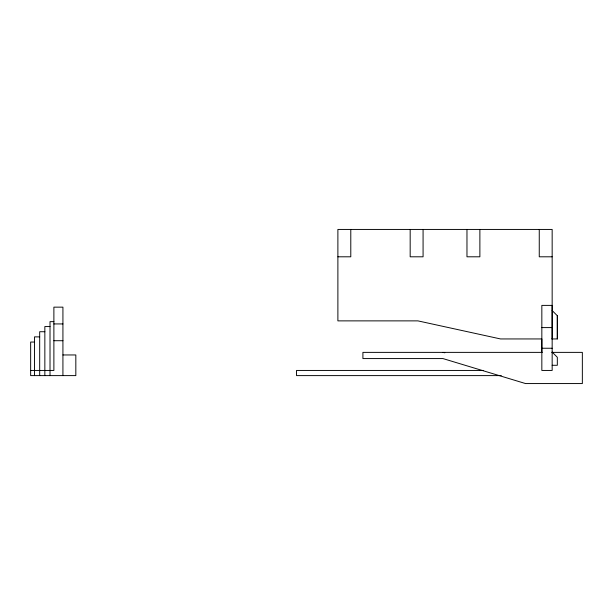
<?xml version="1.0" encoding="UTF-8"?>
<svg xmlns="http://www.w3.org/2000/svg" width="613" height="613" viewBox="0 0 613 613"><rect width="100%" height="100%" fill="white"/><g stroke="black" fill="none" stroke-linecap="round" stroke-linejoin="round"><path stroke-width="0.92" d="M541.838 352.115L541.838 338.943L500.53 338.943L417.913 320.875L337.886 320.875L337.886 229.438L552.16 229.438L552.16 370.444L541.838 370.444L541.838 305.389L552.16 305.389L552.16 338.943M551.861 338.943L557.324 338.943L557.324 315.71L552.16 310.546M337.886 256.801L350.789 256.801L350.789 229.438M552.16 256.801L539.256 256.801L539.256 229.438M53.883 321.649L50.013 321.649L50.013 375.608M53.883 323.932L62.924 323.932M50.013 326.56L44.849 326.56L44.849 375.608M541.838 327.595L552.16 327.595M44.849 331.725L39.684 331.725L39.684 375.608M39.684 336.882L34.52 336.882L34.52 375.608M53.883 340.713L62.924 340.713M34.52 342.046L30.65 342.046L30.65 375.608L75.828 375.608L75.828 354.958L62.924 354.958M541.838 348.245L552.16 348.245M542.275 352.375L362.911 352.375L362.911 358.574L442.938 358.574L525.556 383.562L582.35 383.562L582.35 352.375L551.823 352.375M552.16 365.287L557.324 365.287L557.324 357.279L552.16 352.115M30.65 370.444L53.883 370.444L53.883 307.151L62.924 307.151L62.924 375.608M483.075 370.444L296.531 370.444L296.531 375.608L501.25 375.608M442.938 352.375L444.793 352.781M557.324 315.71L557.324 338.943M479.879 229.438L479.879 256.801L466.968 256.801L466.968 229.438M423.077 229.438L423.077 256.801L410.174 256.801L410.174 229.438"/></g></svg>
